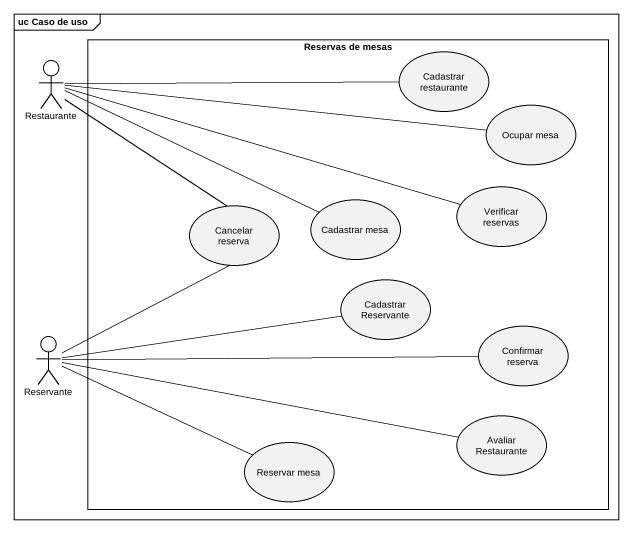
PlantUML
@startuml
mainframe uc Caso de uso
rectangle "Reservas de mesas" as Reservas_de_mesas {
  usecase "Cadastrar restaurante" as Cadastrar_restaurante
  usecase "Ocupar mesa" as Ocupar_mesa
  usecase "Verificar reservas" as Verificar_reservas
  usecase "Cancelar reserva" as Cancelar_reserva
  usecase "Cadastrar mesa" as Cadastrar_mesa
  usecase "Cadastrar Reservante" as Cadastrar_Reservante
  usecase "Confirmar reserva" as Confirmar_reserva
  usecase "Avaliar Restaurante" as Avaliar_Restaurante
  usecase "Reservar mesa" as Reservar_mesa
}
actor Restaurante
actor Reservante
Cadastrar_restaurante -left- Restaurante
Ocupar_mesa -left- Restaurante
Verificar_reservas -left- Restaurante
Cancelar_reserva -up- Restaurante
Cancelar_reserva -- Reservante
Cadastrar_mesa -left- Restaurante
Cadastrar_Reservante -left- Reservante
Confirmar_reserva -left- Reservante
Avaliar_Restaurante -left- Reservante
Reservar_mesa -left- Reservante
@enduml
